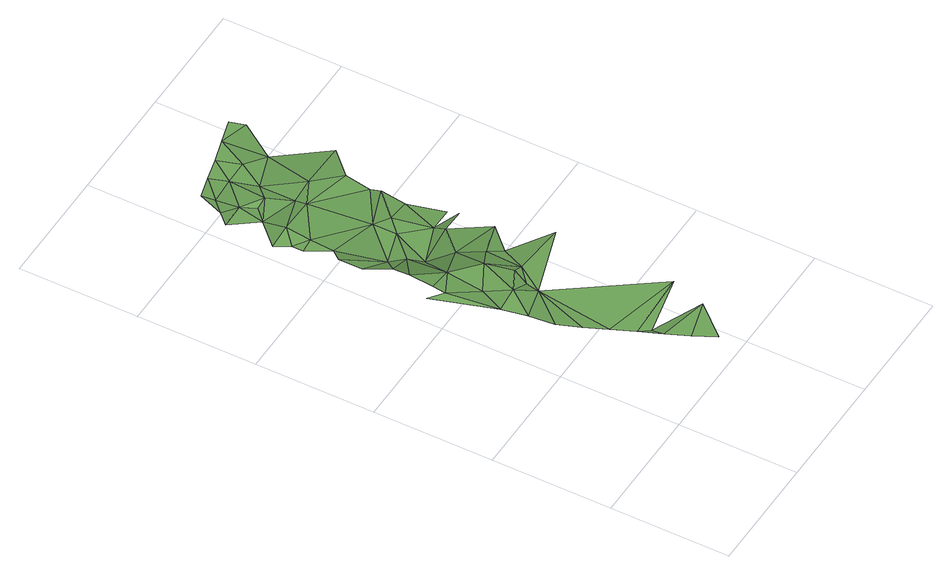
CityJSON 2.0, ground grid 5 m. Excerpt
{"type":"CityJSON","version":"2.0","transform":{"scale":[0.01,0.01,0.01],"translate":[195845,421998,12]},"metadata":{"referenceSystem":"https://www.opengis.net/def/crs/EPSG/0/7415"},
"CityObjects":{
"plantcover1":{"type":"PlantCover","attributes":{"3df_class":"Forest","bgt_fysiekvoorkomen":"groenvoorziening","bgt_status":"bestaand","identificatienamespace":"NL.IMGeo","begroeidterreindeeloptalud":"true","plus_fysiekvoorkomen":"gras- en kruidachtigen","relatievehoogteligging":0,"aantal_punten":0},"geometry":[{"type":"MultiSurface","lod":"1","boundaries":[[[0,1,2]],[[3,0,2]],[[4,2,5]],[[0,6,7]],[[4,3,2]],[[8,7,6]],[[6,0,3]],[[9,10,5]],[[11,12,13]],[[14,10,9]],[[14,15,10]],[[10,4,5]],[[3,4,16]],[[16,6,3]],[[6,17,8]],[[17,18,8]],[[19,20,11]],[[21,18,22]],[[11,20,12]],[[23,21,22]],[[20,19,24]],[[25,4,10]],[[13,26,15]],[[27,16,4]],[[27,4,25]],[[12,26,13]],[[28,23,22]],[[22,18,17]],[[26,10,15]],[[6,16,29]],[[6,30,17]],[[31,32,33]],[[31,33,28]],[[34,35,32]],[[36,25,10]],[[27,36,16]],[[27,25,36]],[[30,6,29]],[[34,32,31]],[[34,37,35]],[[16,36,38]],[[38,29,16]],[[22,17,39]],[[28,22,40]],[[31,28,40]],[[41,42,43]],[[37,42,41]],[[17,30,39]],[[38,36,44]],[[34,31,45]],[[22,39,40]],[[46,36,10]],[[29,47,30]],[[43,42,48]],[[49,42,37]],[[34,50,37]],[[48,51,43]],[[31,40,45]],[[52,39,30]],[[38,53,29]],[[37,54,49]],[[49,54,42]],[[34,45,50]],[[30,47,52]],[[46,44,36]],[[38,44,53]],[[42,55,48]],[[37,50,54]],[[56,51,48]],[[29,53,47]],[[39,57,40]],[[54,55,42]],[[39,52,57]],[[55,56,48]],[[50,58,54]],[[54,58,55]],[[47,59,52]],[[40,57,60]],[[45,61,50]],[[45,40,62]],[[63,57,52]],[[50,61,58]],[[55,64,56]],[[58,65,55]],[[52,66,63]],[[60,57,63]],[[62,40,60]],[[61,45,67]],[[55,65,64]],[[67,45,62]],[[58,61,68]],[[58,68,65]],[[64,65,69]],[[68,69,65]],[[67,70,61]],[[70,68,61]],[[69,68,71]],[[72,69,71]]]}]}
},
"vertices":[
[73,1028,209],[23,1078,199],[124,823,182],[173,928,182],[223,828,196],[166,731,158],[173,1078,204],[73,1078,218],[73,1178,228],[207,640,125],[323,778,128],[372,275,114],[373,328,104],[331,366,117],[248,549,118],[289,457,118],[273,978,214],[223,1278,132],[123,1278,167],[413,183,115],[573,228,120],[73,1378,160],[173,1328,135],[73,1478,161],[455,92,118],[323,828,141],[623,378,118],[323,878,186],[123,1528,138],[323,1128,155],[273,1228,99],[123,1628,144],[73,1678,129],[73,1628,129],[123,1728,159],[23,1728,147],[373,878,160],[123,1828,139],[373,1028,167],[323,1378,128],[323,1478,126],[23,1928,160],[123,1928,164],[73,1978,154],[423,978,152],[273,1728,152],[623,878,123],[423,1228,142],[123,2028,151],[173,1878,141],[273,1778,143],[101,2076,169],[423,1278,121],[523,1078,143],[223,1878,152],[223,2028,163],[198,2103,161],[373,1428,141],[273,1928,142],[523,1228,136],[473,1528,145],[373,1778,158],[473,1578,129],[473,1428,128],[295,2129,160],[323,2028,163],[523,1278,117],[473,1678,151],[423,1978,141],[391,2156,160],[573,1778,145],[523,2128,147],[488,2183,165]
]}
